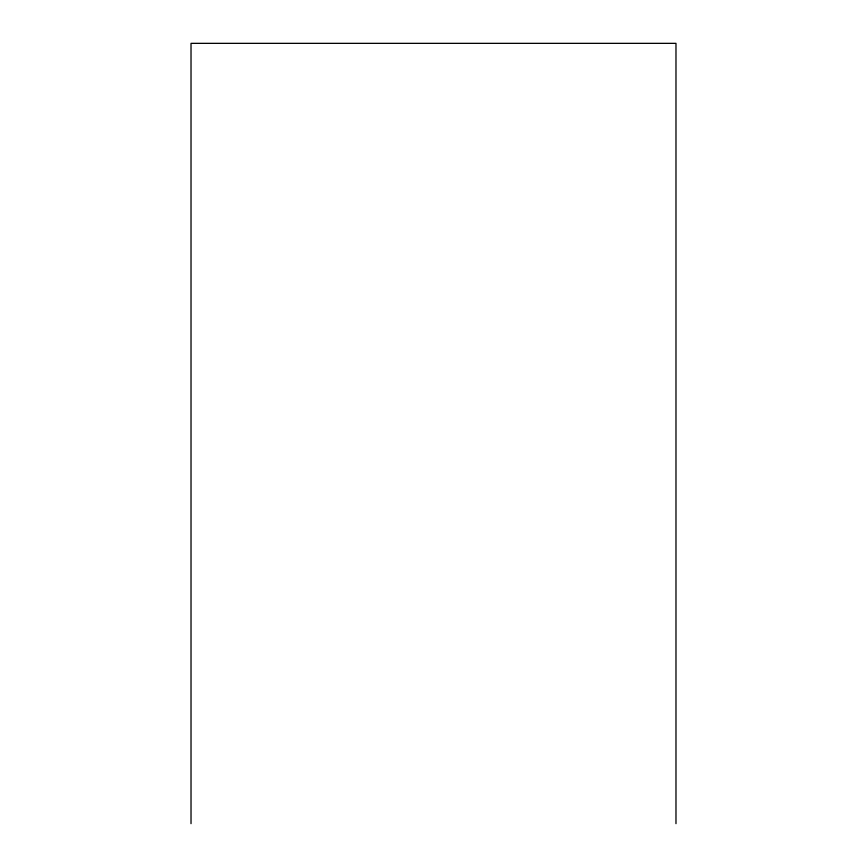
<?xml version="1.0" encoding="UTF-8"?>
<svg xmlns="http://www.w3.org/2000/svg" width="867" height="867" viewBox="0 0 867 867"><rect width="100%" height="100%" fill="white"/><g stroke="black" fill="none" stroke-linecap="round" stroke-linejoin="round"><path stroke-width="1.3" d="M675.978 823.65L675.978 43.35L191.022 43.35L191.022 823.65"/></g></svg>
